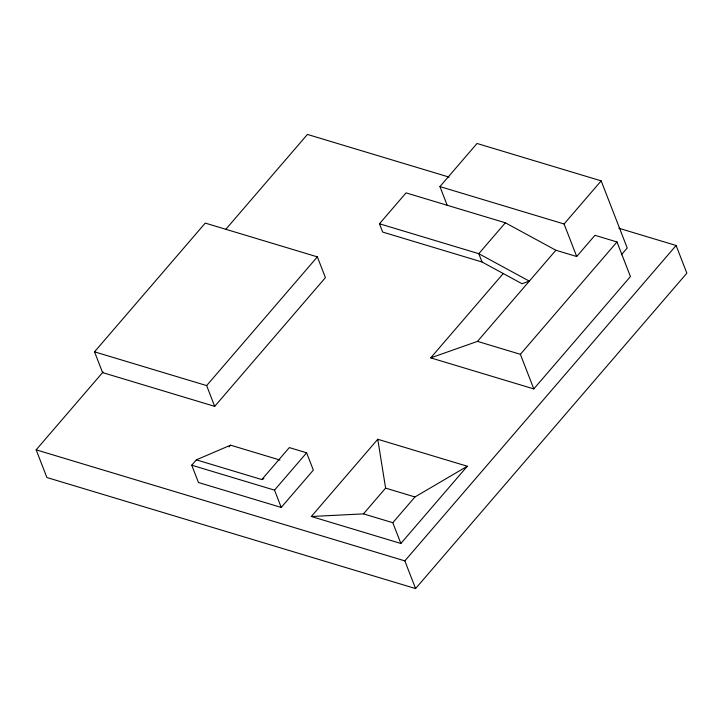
<?xml version="1.0" encoding="UTF-8"?>
<svg xmlns="http://www.w3.org/2000/svg" width="723" height="723" viewBox="0 0 723 723"><rect width="100%" height="100%" fill="white"/><g stroke="black" fill="none" stroke-linecap="round" stroke-linejoin="round"><path stroke-width="1.08" d="M94.532 351.83L205.251 223.091L317.361 256.864L325.422 277.623L214.695 406.362L102.585 372.589L94.532 351.83L206.642 385.594L214.695 406.362M618.807 228.224L676.113 245.486L686.85 273.167L415.58 588.567L46.887 477.514L36.15 449.833L103.046 372.047M225.82 229.308L307.42 134.433L449.055 177.099M206.642 385.594L317.361 256.864M379.467 223.769L478.789 253.683L529.308 281.139L521.988 283.723L482.006 261.988L382.684 232.074L379.467 223.769L406.037 192.878L505.359 222.792L555.879 250.248L576.701 256.52L594.939 235.309L617.008 241.961L630.429 276.566L533.8 388.911L430.718 357.867L503.253 273.538M196.358 459.846L261.816 479.566L289.317 447.591L306.624 452.806L313.339 470.104L281.229 507.438L198.464 482.512L191.749 465.205L196.358 459.846L230.574 445.178L279.937 460.045M447.176 205.269L439.936 186.588L477.026 143.47L601.175 180.858L627.221 247.998L621.419 254.74M229.11 446.877L230.574 445.178M281.229 507.438L274.514 490.131L306.624 452.806M505.359 222.792L478.789 253.683L482.006 261.988M311.324 516.502L377.758 439.268L467.302 466.236L400.867 543.47L311.324 516.502L363.461 513.872L392.806 522.711L400.867 543.47M576.701 256.52L564.085 223.985L601.175 180.858M430.718 357.867L477.487 341.383L555.879 250.248M363.461 513.872L385.612 488.124L377.758 439.268M533.8 388.911L520.379 354.306L617.008 241.961M392.806 522.711L414.957 496.963L467.302 466.236M415.58 588.567L404.844 560.876L676.113 245.486M261.816 479.566L263.895 478.671M439.936 186.588L564.085 223.985M477.487 341.383L520.379 354.306M385.612 488.124L414.957 496.963M191.749 465.205L274.514 490.131M36.15 449.833L404.844 560.876"/></g></svg>
